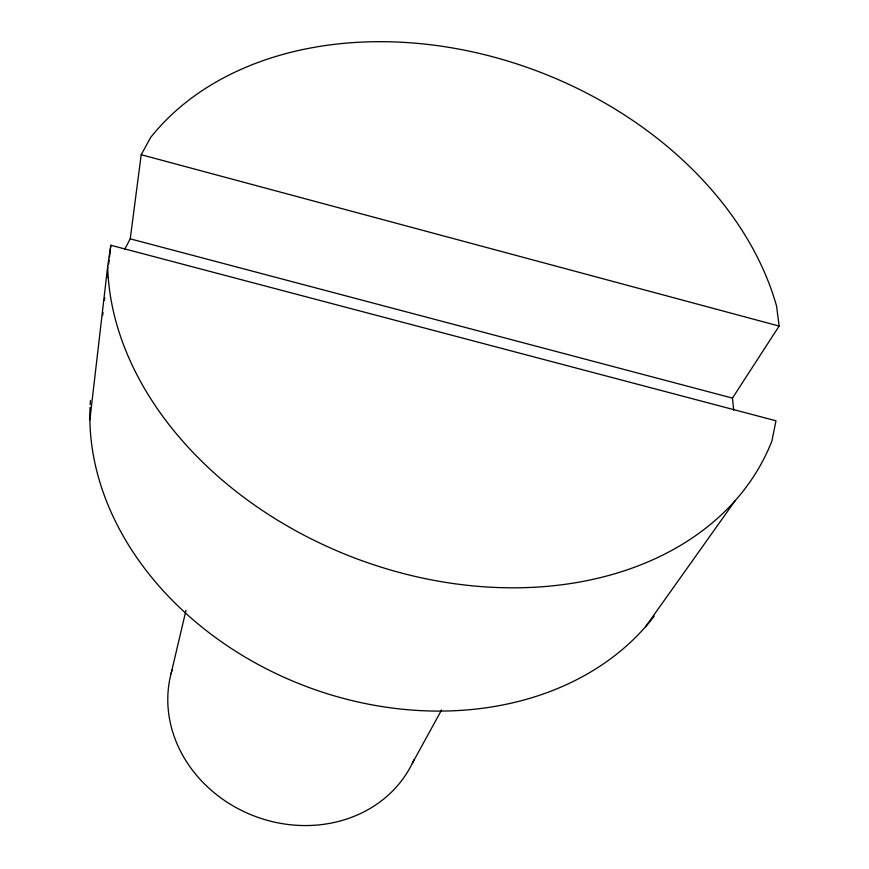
<?xml version="1.0" encoding="UTF-8"?>
<svg xmlns="http://www.w3.org/2000/svg" width="869" height="869" viewBox="0 0 869 869"><rect width="100%" height="100%" fill="white"/><g stroke="black" fill="none" stroke-linecap="round" stroke-linejoin="round"><path stroke-width="1.3" d="M89.876 419.836L107.691 266.37L110.852 245.254L775.984 420.781L771.911 440.963A349.012 260.005 21 0 1 401.902 573.149A349.012 260.005 21 0 1 107.691 266.37M102.694 315.165L103.009 312.482M104.421 300.381L104.736 297.687M107.083 277.526L107.398 274.832M108.658 264.078L109.125 260.048M109.44 257.354L110.852 245.254M124.593 249.468L130.241 238.845L141.202 154.715L150.695 137.389A349.012 260.005 21 0 1 493.94 57.104A349.012 260.005 21 0 1 776.571 306.116L779.124 326.071L732.448 398.1L733.729 410.19M171.074 673.671L185.988 610.31M412.33 763.275L441.582 709.94M645.537 626.745L735.293 500.501M130.241 238.845L732.448 398.1M141.202 154.715L779.124 326.071M413.97 759.734A129.188 114.665 21 0 1 255.595 816.534A129.188 114.665 21 0 1 172.116 669.901M654.248 616.099A310.059 246.557 21 0 1 308.593 687.346A310.059 246.557 21 0 1 90.039 407.376M90.18 404.606A310.059 246.557 21 0 1 90.452 400.479"/></g></svg>
